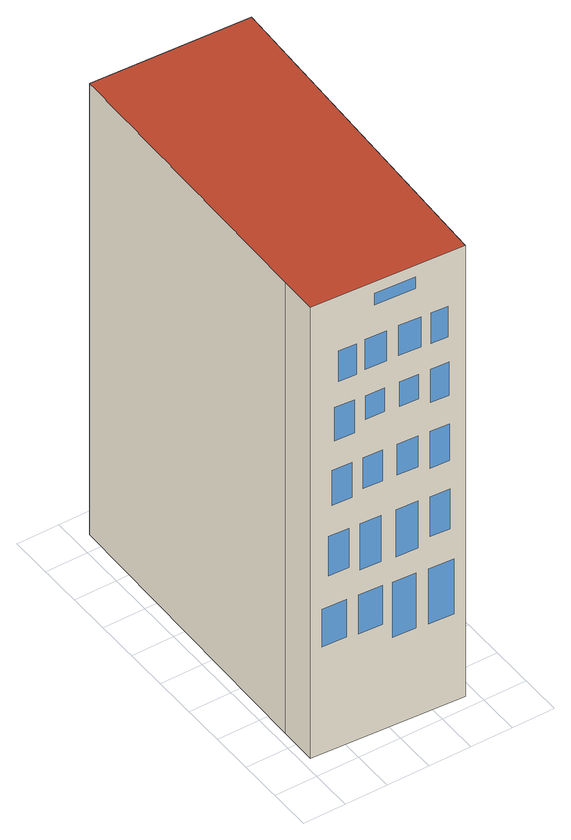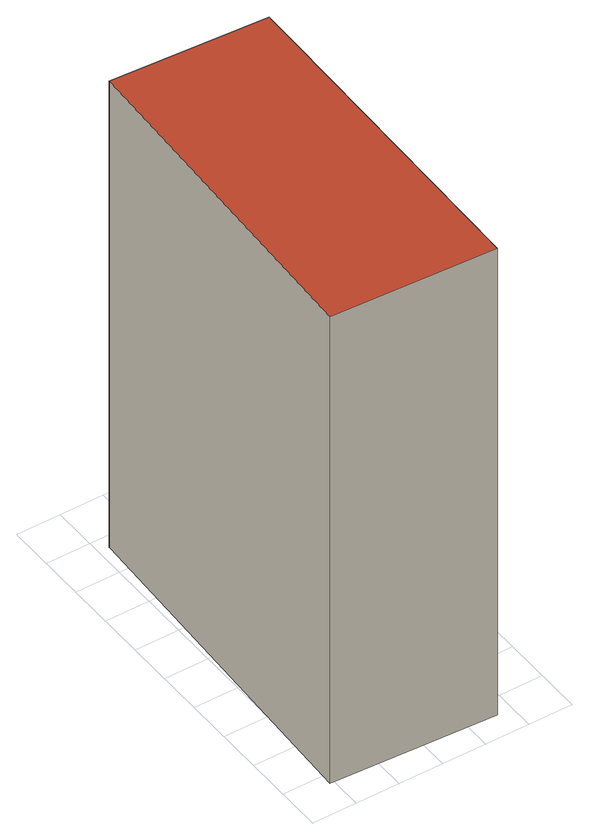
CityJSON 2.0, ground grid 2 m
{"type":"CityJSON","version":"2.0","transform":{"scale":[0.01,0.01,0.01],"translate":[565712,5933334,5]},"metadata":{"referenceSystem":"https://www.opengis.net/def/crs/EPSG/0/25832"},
"CityObjects":{
"building1":{"type":"Building","attributes":{"Gemeindeschluessel":"02100102","Geometrietyp2DReferenz":"3000","function":"31001_1120","roofType":"1000","measuredHeight":23.9,"storeysAboveGround":6},"address":[{"country":"Germany","locality":"Hamburg","thoroughfareNumber":"66","thoroughfareName":"Bei den Mühren"}],"geometry":[{"type":"MultiSurface","lod":"3","boundaries":[[[0,1,2,3]],[[4,5,6,7]],[[5,8,9,6]],[[8,0,3,9],[10,11,12,13],[14,15,16,17],[18,19,20,21],[22,23,24,25],[26,27,28,29],[30,31,32,33],[34,35,36,37],[38,39,40,41],[42,43,44,45],[46,47,48,49],[50,51,52,53],[54,55,56,57],[58,59,60,61],[62,63,64,65],[66,67,68,69],[70,71,72,73],[74,75,76,77],[78,79,80,81],[82,83,84,85],[86,87,88,89],[90,91,92,93]],[[56,55,54,57]],[[60,59,58,61]],[[12,11,10,13]],[[16,15,14,17]],[[63,62,65,64]],[[20,19,18,21]],[[67,66,69,68]],[[23,22,25,24]],[[72,71,70,73]],[[27,26,29,28]],[[75,74,77,76]],[[32,31,30,33]],[[36,35,34,37]],[[79,78,81,80]],[[84,83,82,85]],[[40,39,38,41]],[[43,42,45,44]],[[87,86,89,88]],[[47,46,49,48]],[[91,90,93,92]],[[52,51,50,53]],[[7,94,95,4]],[[94,2,1,95]],[[94,7,6,9,3,2]],[[1,0,8,5,4,95]]],"semantics":{"surfaces":[{"type":"WallSurface"},{"type":"Window"},{"type":"GroundSurface"},{"type":"RoofSurface"}],"values":[0,0,0,0,1,1,1,1,1,1,1,1,1,1,1,1,1,1,1,1,1,1,1,1,1,0,0,2,3]}}]}
},
"vertices":[
[39,100,2413],[42,278,2413],[42,278,23],[39,100,23],[817,1647,2413],[750,62,2413],[750,62,23],[817,1647,23],[750,57,2413],[750,57,23],[259,87,581],[259,87,787],[369,80,787],[369,80,581],[91,97,591],[91,97,790],[205,90,790],[205,90,591],[267,86,917],[267,86,1162],[362,81,1162],[362,81,917],[121,95,1161],[216,89,1161],[216,89,953],[121,95,953],[137,94,1504],[229,89,1504],[229,89,1318],[137,94,1318],[280,86,1342],[280,86,1505],[369,80,1505],[369,80,1342],[149,94,1654],[149,94,1831],[240,88,1831],[240,88,1654],[291,85,1703],[291,85,1828],[380,80,1828],[380,80,1703],[167,92,2123],[249,87,2123],[249,87,1961],[167,92,1961],[289,85,2127],[387,79,2127],[387,79,1969],[289,85,1969],[332,82,2291],[332,82,2351],[521,71,2351],[521,71,2291],[581,67,487],[581,67,778],[697,60,778],[697,60,487],[414,77,491],[414,77,782],[524,71,782],[524,71,491],[430,76,1160],[532,70,1160],[532,70,911],[430,76,911],[587,67,1157],[678,61,1157],[678,61,946],[587,67,946],[588,67,1307],[588,67,1502],[677,61,1502],[677,61,1307],[437,76,1504],[533,70,1504],[533,70,1341],[437,76,1341],[591,67,1830],[674,62,1830],[674,62,1654],[591,67,1654],[447,75,1700],[447,75,1829],[534,70,1829],[534,70,1700],[592,67,2127],[671,62,2127],[671,62,1965],[592,67,1965],[443,76,2130],[545,69,2130],[545,69,1971],[443,76,1971],[68,1685,23],[68,1685,2413]
]}
